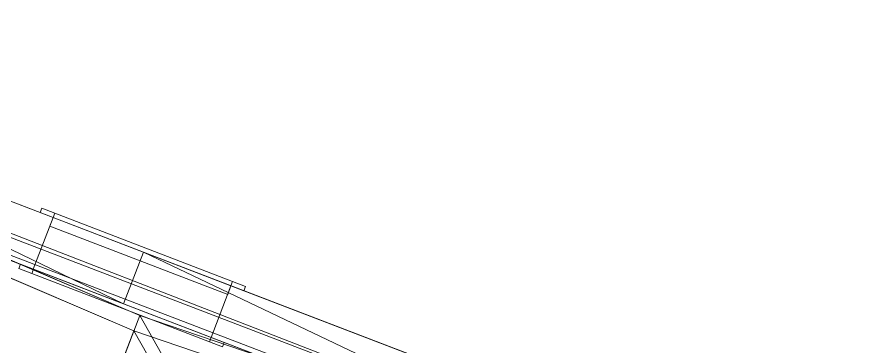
# Model space of a CAD drawing. Header units: metres. Extents: x 0.3 to 20.9, y 6.6 to 33.2.
# Drawn here: x 11.5 to 16.218, y 31.226 to 33.043 of the extents above; entities that cross this region are included whole.
import ezdxf

# ---------------------------------------------------------------- set-up
doc = ezdxf.new("R2010")
doc.units = ezdxf.units.M
for name, color, linetype, lineweight in [('A-DOOR', 31, 'Continuous', 13), ('A-DOOR-FRAM', 31, 'Continuous', 9), ('A-FLOR', 192, 'Continuous', 13), ('A-ROOF', 132, 'Continuous', 13), ('A-WALL', 113, 'Continuous', 13)]:
    doc.layers.add(name, color=color, linetype=linetype, lineweight=lineweight)

# ---------------------------------------------------------------- blocks, each defined once
blk = doc.blocks.new('Single-Flush - 2050mm_1050mm-375906-3D View 1')
at = {"layer": 'A-DOOR-FRAM'}
for p, q in [((-0.6012, 0.1524, 2.1262), (0.6012, 0.1524, 2.1262)), ((-0.6012, 0.1524), (-0.6012, 0.1524, 2.1262)), ((0.6012, 0.1524, 2.1262), (0.6012, 0.1524)), ((-0.6012, -0.1524, 2.1262), (-0.6012, -0.1524)), ((-0.6012, -0.1524, 2.1262), (0.6012, -0.1524, 2.1262)), ((0.6012, -0.1524), (0.6012, -0.1524, 2.1262))]:
    blk.add_line(p, q, dxfattribs=at)
at = {"layer": 'A-DOOR', "lineweight": 9}
mesh = blk.add_polyface(dxfattribs=at)
corners = [(0.525, -0.1016), (-0.525, -0.1016), (-0.525, -0.1016, 2.05), (0.525, -0.1016, 2.05)]
mesh.append_faces([[corners[k] for k in face] for face in [(0, 1, 2, 3)]])
mesh = blk.add_polyface(dxfattribs=at)
corners = [(-0.525, -0.1524, 2.05), (0.525, -0.1524, 2.05), (0.525, -0.1016, 2.05), (-0.525, -0.1016, 2.05)]
mesh.append_faces([[corners[k] for k in face] for face in [(0, 1, 2, 3)]])
mesh = blk.add_polyface(dxfattribs=at)
corners = [(-0.525, -0.1524), (-0.525, -0.1524, 2.05), (-0.525, -0.1016, 2.05), (-0.525, -0.1016)]
mesh.append_faces([[corners[k] for k in face] for face in [(0, 1, 2, 3)]])
mesh = blk.add_polyface(dxfattribs=at)
corners = [(0.525, -0.1524), (-0.525, -0.1524), (-0.525, -0.1016), (0.525, -0.1016)]
mesh.append_faces([[corners[k] for k in face] for face in [(0, 1, 2, 3)]])
mesh = blk.add_polyface(dxfattribs=at)
corners = [(0.525, -0.1524, 2.05), (0.525, -0.1524), (0.525, -0.1016), (0.525, -0.1016, 2.05)]
mesh.append_faces([[corners[k] for k in face] for face in [(0, 1, 2, 3)]])
mesh = blk.add_polyface(dxfattribs=at)
corners = [(-0.525, -0.1524, 2.05), (-0.525, -0.1524), (0.525, -0.1524), (0.525, -0.1524, 2.05)]
mesh.append_faces([[corners[k] for k in face] for face in [(0, 1, 2, 3)]])
at = {"layer": 'A-DOOR-FRAM'}
mesh = blk.add_polyface(dxfattribs=at)
corners = [(0.6012, 0.1778, 2.1262), (0.6012, 0.1778), (0.525, 0.1778), (0.525, 0.1778, 2.05), (-0.525, 0.1778, 2.05), (-0.525, 0.1778), (-0.6012, 0.1778), (-0.6012, 0.1778, 2.1262)]
mesh.append_faces([[corners[k] for k in face] for face in [(3, 0, 1, 2)]], dxfattribs={"vtx0": -1})
mesh.append_faces([[corners[k] for k in face] for face in [(0, 3, 4, 7)]], dxfattribs={"vtx0": -1, "vtx2": -1})
mesh.append_faces([[corners[k] for k in face] for face in [(6, 7, 4, 5)]], dxfattribs={"vtx1": -1})
mesh = blk.add_polyface(dxfattribs=at)
corners = [(-0.6012, 0.1524, 2.1262), (0.6012, 0.1524, 2.1262), (0.6012, 0.1778, 2.1262), (-0.6012, 0.1778, 2.1262)]
mesh.append_faces([[corners[k] for k in face] for face in [(0, 1, 2, 3)]])
mesh = blk.add_polyface(dxfattribs=at)
corners = [(-0.6012, 0.1524), (-0.6012, 0.1524, 2.1262), (-0.6012, 0.1778, 2.1262), (-0.6012, 0.1778)]
mesh.append_faces([[corners[k] for k in face] for face in [(0, 1, 2, 3)]])
mesh = blk.add_polyface(dxfattribs=at)
corners = [(-0.525, 0.1524), (-0.6012, 0.1524), (-0.6012, 0.1778), (-0.525, 0.1778)]
mesh.append_faces([[corners[k] for k in face] for face in [(0, 1, 2, 3)]])
mesh = blk.add_polyface(dxfattribs=at)
corners = [(0.6012, 0.1524, 2.1262), (-0.6012, 0.1524, 2.1262), (-0.6012, 0.1524), (-0.525, 0.1524), (-0.525, 0.1524, 2.05), (0.525, 0.1524, 2.05), (0.525, 0.1524), (0.6012, 0.1524)]
mesh.append_faces([[corners[k] for k in face] for face in [(4, 1, 2, 3)]], dxfattribs={"vtx0": -1})
mesh.append_faces([[corners[k] for k in face] for face in [(1, 4, 5, 0)]], dxfattribs={"vtx0": -1, "vtx2": -1})
mesh.append_faces([[corners[k] for k in face] for face in [(7, 0, 5, 6)]], dxfattribs={"vtx1": -1})
mesh = blk.add_polyface(dxfattribs=at)
corners = [(-0.525, 0.1524, 2.05), (-0.525, 0.1524), (-0.525, 0.1778), (-0.525, 0.1778, 2.05)]
mesh.append_faces([[corners[k] for k in face] for face in [(0, 1, 2, 3)]])
mesh = blk.add_polyface(dxfattribs=at)
corners = [(0.525, 0.1524, 2.05), (-0.525, 0.1524, 2.05), (-0.525, 0.1778, 2.05), (0.525, 0.1778, 2.05)]
mesh.append_faces([[corners[k] for k in face] for face in [(0, 1, 2, 3)]])
mesh = blk.add_polyface(dxfattribs=at)
corners = [(0.525, 0.1524), (0.525, 0.1524, 2.05), (0.525, 0.1778, 2.05), (0.525, 0.1778)]
mesh.append_faces([[corners[k] for k in face] for face in [(0, 1, 2, 3)]])
mesh = blk.add_polyface(dxfattribs=at)
corners = [(0.6012, 0.1524), (0.525, 0.1524), (0.525, 0.1778), (0.6012, 0.1778)]
mesh.append_faces([[corners[k] for k in face] for face in [(0, 1, 2, 3)]])
mesh = blk.add_polyface(dxfattribs=at)
corners = [(0.6012, 0.1524, 2.1262), (0.6012, 0.1524), (0.6012, 0.1778), (0.6012, 0.1778, 2.1262)]
mesh.append_faces([[corners[k] for k in face] for face in [(0, 1, 2, 3)]])
mesh = blk.add_polyface(dxfattribs=at)
corners = [(-0.6012, -0.1524, 2.1262), (0.6012, -0.1524, 2.1262), (0.6012, -0.1524), (0.525, -0.1524), (0.525, -0.1524, 2.05), (-0.525, -0.1524, 2.05), (-0.525, -0.1524), (-0.6012, -0.1524)]
mesh.append_faces([[corners[k] for k in face] for face in [(4, 1, 2, 3)]], dxfattribs={"vtx0": -1})
mesh.append_faces([[corners[k] for k in face] for face in [(1, 4, 5, 0)]], dxfattribs={"vtx0": -1, "vtx2": -1})
mesh.append_faces([[corners[k] for k in face] for face in [(7, 0, 5, 6)]], dxfattribs={"vtx1": -1})
mesh = blk.add_polyface(dxfattribs=at)
corners = [(0.6012, -0.1524, 2.1262), (-0.6012, -0.1524, 2.1262), (-0.6012, -0.1778, 2.1262), (0.6012, -0.1778, 2.1262)]
mesh.append_faces([[corners[k] for k in face] for face in [(0, 1, 2, 3)]])
mesh = blk.add_polyface(dxfattribs=at)
corners = [(-0.6012, -0.1524), (-0.525, -0.1524), (-0.525, -0.1778), (-0.6012, -0.1778)]
mesh.append_faces([[corners[k] for k in face] for face in [(0, 1, 2, 3)]])
mesh = blk.add_polyface(dxfattribs=at)
corners = [(-0.6012, -0.1524, 2.1262), (-0.6012, -0.1524), (-0.6012, -0.1778), (-0.6012, -0.1778, 2.1262)]
mesh.append_faces([[corners[k] for k in face] for face in [(0, 1, 2, 3)]])
mesh = blk.add_polyface(dxfattribs=at)
corners = [(-0.6012, -0.1778, 2.1262), (-0.6012, -0.1778), (-0.525, -0.1778), (-0.525, -0.1778, 2.05), (0.525, -0.1778, 2.05), (0.525, -0.1778), (0.6012, -0.1778), (0.6012, -0.1778, 2.1262)]
mesh.append_faces([[corners[k] for k in face] for face in [(3, 0, 1, 2)]], dxfattribs={"vtx0": -1})
mesh.append_faces([[corners[k] for k in face] for face in [(0, 3, 4, 7)]], dxfattribs={"vtx0": -1, "vtx2": -1})
mesh.append_faces([[corners[k] for k in face] for face in [(6, 7, 4, 5)]], dxfattribs={"vtx1": -1})
mesh = blk.add_polyface(dxfattribs=at)
corners = [(-0.525, -0.1524, 2.05), (0.525, -0.1524, 2.05), (0.525, -0.1778, 2.05), (-0.525, -0.1778, 2.05)]
mesh.append_faces([[corners[k] for k in face] for face in [(0, 1, 2, 3)]])
mesh = blk.add_polyface(dxfattribs=at)
corners = [(-0.525, -0.1524), (-0.525, -0.1524, 2.05), (-0.525, -0.1778, 2.05), (-0.525, -0.1778)]
mesh.append_faces([[corners[k] for k in face] for face in [(0, 1, 2, 3)]])
mesh = blk.add_polyface(dxfattribs=at)
corners = [(0.525, -0.1524), (0.6012, -0.1524), (0.6012, -0.1778), (0.525, -0.1778)]
mesh.append_faces([[corners[k] for k in face] for face in [(0, 1, 2, 3)]])
mesh = blk.add_polyface(dxfattribs=at)
corners = [(0.525, -0.1524, 2.05), (0.525, -0.1524), (0.525, -0.1778), (0.525, -0.1778, 2.05)]
mesh.append_faces([[corners[k] for k in face] for face in [(0, 1, 2, 3)]])
mesh = blk.add_polyface(dxfattribs=at)
corners = [(0.6012, -0.1524), (0.6012, -0.1524, 2.1262), (0.6012, -0.1778, 2.1262), (0.6012, -0.1778)]
mesh.append_faces([[corners[k] for k in face] for face in [(0, 1, 2, 3)]])

msp = doc.modelspace()

# ---------------------------------------------------------------- block references
at = {"layer": 'A-DOOR', "lineweight": 18, "rotation": 159.0211616694431}
msp.add_blockref('Single-Flush - 2050mm_1050mm-375906-3D View 1', (12.1343, 31.608, -1.1347), dxfattribs=at)

# ---------------------------------------------------------------- meshes
at = {"layer": 'A-FLOR', "lineweight": 18}
mesh = msp.add_polyface(dxfattribs=at)
corners = [(15.6128, 30.241, -1.2347), (14.5709, 27.5213, -1.2347), (20.8379, 25.1519, -1.2347), (13.7516, 6.6634, -1.2347), (0.4913, 11.7433, -1.2347), (8.5537, 32.9813, -1.2347)]
mesh.append_faces([[corners[k] for k in face] for face in [(3, 4, 1, 2)]], dxfattribs={"vtx1": -1})
mesh.append_faces([[corners[k] for k in face] for face in [(5, 0, 1, 4)]], dxfattribs={"vtx2": -1})
mesh = msp.add_polyface(dxfattribs=at)
corners = [(15.6128, 30.241, -1.1347), (8.5537, 32.9813, -1.1347), (0.4913, 11.7433, -1.1347), (13.7516, 6.6634, -1.1347), (20.8379, 25.1519, -1.1347), (14.5709, 27.5213, -1.1347)]
mesh.append_faces([[corners[k] for k in face] for face in [(5, 2, 3, 4)]], dxfattribs={"vtx0": -1})
mesh.append_faces([[corners[k] for k in face] for face in [(1, 2, 5, 0)]], dxfattribs={"vtx1": -1})
mesh = msp.add_polyface(dxfattribs=at)
corners = [(8.5537, 32.9813, -1.2347), (8.5537, 32.9813, -1.1347), (15.6128, 30.241, -1.1347), (15.6128, 30.241, -1.2347)]
mesh.append_faces([[corners[k] for k in face] for face in [(0, 1, 2, 3)]])
at = {"layer": 'A-ROOF', "lineweight": 18}
mesh = msp.add_polyface(dxfattribs=at)
corners = [(12.1765, 31.3987, 3.6619), (8.7487, 32.8621, 2.0587), (8.6084, 32.9219, 1.9931), (0.5701, 11.9391, 1.9931), (0.5588, 11.9096, 1.9931), (4.2374, 10.675, 3.6619)]
mesh.append_faces([[corners[k] for k in face] for face in [(5, 3, 4)]], dxfattribs={"vtx0": -1})
mesh.append_faces([[corners[k] for k in face] for face in [(3, 5, 1)]], dxfattribs={"vtx0": -1, "vtx1": -1, "vtx2": -1})
mesh.append_faces([[corners[k] for k in face] for face in [(0, 1, 5)]], dxfattribs={"vtx1": -1})
mesh.append_faces([[corners[k] for k in face] for face in [(1, 2, 3)]], dxfattribs={"vtx2": -1})
mesh = msp.add_polyface(dxfattribs=at)
corners = [(15.8165, 30.0633, 1.8842), (8.7182, 32.7826, 1.8842), (8.5759, 32.8371, 1.8842), (8.6084, 32.9219, 1.8842), (8.7507, 32.8674, 1.8842), (15.849, 30.1481, 1.8842)]
mesh.append_faces([[corners[k] for k in face] for face in [(2, 3, 4, 1)]], dxfattribs={"vtx2": -1})
mesh.append_faces([[corners[k] for k in face] for face in [(4, 5, 0, 1)]], dxfattribs={"vtx3": -1})
mesh = msp.add_polyface(dxfattribs=at)
corners = [(15.849, 30.1481, 1.9931), (8.7507, 32.8674, 1.9931), (8.6084, 32.9219, 1.9931), (8.7487, 32.8621, 2.0587), (12.1765, 31.3987, 3.6619)]
mesh.append_faces([[corners[k] for k in face] for face in [(3, 1, 2)]], dxfattribs={"vtx0": -1})
mesh.append_faces([[corners[k] for k in face] for face in [(1, 3, 4)]], dxfattribs={"vtx0": -1, "vtx2": -1})
mesh.append_faces([[corners[k] for k in face] for face in [(4, 0, 1)]], dxfattribs={"vtx2": -1})
mesh = msp.add_polyface(dxfattribs=at)
corners = [(8.6084, 32.9219, 1.9931), (8.7507, 32.8674, 1.9931), (15.849, 30.1481, 1.9931), (15.849, 30.1481, 1.8842), (8.7507, 32.8674, 1.8842), (8.6084, 32.9219, 1.8842)]
mesh.append_faces([[corners[k] for k in face] for face in [(2, 3, 4, 1), (5, 0, 1, 4)]], dxfattribs={"vtx2": -1})
mesh = msp.add_polyface(dxfattribs=at)
corners = [(8.5759, 32.8371, 1.8842), (8.7162, 32.7772, 1.9498), (12.144, 31.3138, 3.5531), (4.2699, 10.7598, 3.5531), (0.7359, 11.946, 1.9498), (0.5913, 11.9945, 1.8842)]
mesh.append_faces([[corners[k] for k in face] for face in [(3, 1, 2), (0, 4, 5)]], dxfattribs={"vtx0": -1})
mesh.append_faces([[corners[k] for k in face] for face in [(4, 0, 1), (1, 3, 4)]], dxfattribs={"vtx0": -1, "vtx2": -1})
mesh = msp.add_polyface(dxfattribs=at)
corners = [(15.8165, 30.0633, 1.8842), (12.144, 31.3138, 3.5531), (8.7162, 32.7772, 1.9498), (8.5759, 32.8371, 1.8842), (8.7182, 32.7826, 1.8842)]
mesh.append_faces([[corners[k] for k in face] for face in [(3, 4, 2)]], dxfattribs={"vtx1": -1})
mesh.append_faces([[corners[k] for k in face] for face in [(1, 2, 4)]], dxfattribs={"vtx1": -1, "vtx2": -1})
mesh.append_faces([[corners[k] for k in face] for face in [(4, 0, 1)]], dxfattribs={"vtx2": -1})
mesh = msp.add_polyface(dxfattribs=at)
corners = [(15.849, 30.1481, 1.9931), (12.1765, 31.3987, 3.6619), (4.2374, 10.675, 3.6619), (7.3264, 9.3722, 2.2196), (14.316, 27.6174, 2.2196), (14.6419, 27.4942, 2.0696), (7.6476, 9.2367, 2.0696), (7.8116, 9.1676, 1.9931)]
mesh.append_faces([[corners[k] for k in face] for face in [(5, 0, 4), (0, 5, 7), (1, 4, 0)]], dxfattribs={"vtx0": -1, "vtx1": -1})
mesh.append_faces([[corners[k] for k in face] for face in [(4, 1, 2)]], dxfattribs={"vtx0": -1, "vtx2": -1})
mesh.append_faces([[corners[k] for k in face] for face in [(6, 7, 5)]], dxfattribs={"vtx1": -1})
mesh.append_faces([[corners[k] for k in face] for face in [(2, 3, 4)]], dxfattribs={"vtx2": -1})
mesh = msp.add_polyface(dxfattribs=at)
corners = [(12.144, 31.3138, 3.5531), (15.8165, 30.0633, 1.8842), (7.8441, 9.2524, 1.8842), (7.447, 9.4199, 2.0696), (14.4054, 27.5836, 2.0696), (14.2223, 27.6528, 2.1538), (7.3452, 9.4628, 2.1171), (4.2699, 10.7598, 3.5531)]
mesh.append_faces([[corners[k] for k in face] for face in [(4, 2, 3)]], dxfattribs={"vtx0": -1})
mesh.append_faces([[corners[k] for k in face] for face in [(5, 1, 4), (2, 4, 1), (1, 5, 0)]], dxfattribs={"vtx0": -1, "vtx1": -1})
mesh.append_faces([[corners[k] for k in face] for face in [(7, 0, 5)]], dxfattribs={"vtx1": -1, "vtx2": -1})
mesh.append_faces([[corners[k] for k in face] for face in [(5, 6, 7)]], dxfattribs={"vtx2": -1})
at = {"layer": 'A-WALL', "lineweight": 18}
mesh = msp.add_polyface(dxfattribs=at)
corners = [(12.6791, 31.5624, -1.1347), (15.8144, 30.3601, -1.1347), (15.7062, 30.0752, -1.1347), (15.5165, 30.1479, -1.1347), (12.5699, 31.2778, -1.1347), (8.8179, 33.0429, -1.1347), (11.6987, 31.9383, -1.1347), (11.5895, 31.6537, -1.1347), (8.7089, 32.7582, -1.1347)]
mesh.append_faces([[corners[k] for k in face] for face in [(8, 5, 6, 7)]])
mesh.append_faces([[corners[k] for k in face] for face in [(3, 1, 2)]], dxfattribs={"vtx0": -1})
mesh.append_faces([[corners[k] for k in face] for face in [(0, 1, 3, 4)]], dxfattribs={"vtx1": -1})
mesh = msp.add_polyface(dxfattribs=at)
corners = [(8.8179, 33.0429, 1.8981), (8.7089, 32.7582, 1.8982), (12.0869, 31.463, 3.5113), (12.196, 31.7476, 3.5113)]
mesh.append_faces([[corners[k] for k in face] for face in [(0, 1, 2), (2, 3, 0)]], dxfattribs={"vtx2": -1})
mesh = msp.add_polyface(dxfattribs=at)
corners = [(11.6987, 31.9383, 0.9153), (11.6987, 31.9383, -1.1347), (8.8179, 33.0429, -1.1347), (8.8179, 33.0429, 1.8981), (12.196, 31.7476, 3.5113), (15.8144, 30.3601, 1.8664), (15.8144, 30.3601, -1.1347), (12.6791, 31.5624, -1.1347), (12.6791, 31.5624, 0.9153), (15.0273, 30.6619, 0.9653), (14.4671, 30.8767, 0.9653), (14.4671, 30.8767, 0.0653), (15.0273, 30.6619, 0.0653)]
mesh.append_faces([[corners[k] for k in face] for face in [(5, 10, 4)]], dxfattribs={"vtx0": -1, "vtx1": -1})
mesh.append_faces([[corners[k] for k in face] for face in [(8, 4, 10)]], dxfattribs={"vtx0": -1, "vtx1": -1, "vtx2": -1})
mesh.append_faces([[corners[k] for k in face] for face in [(6, 11, 12), (11, 6, 7), (5, 9, 10), (8, 10, 11, 7), (4, 8, 0), (0, 3, 4)]], dxfattribs={"vtx0": -1, "vtx2": -1})
mesh.append_faces([[corners[k] for k in face] for face in [(5, 6, 12, 9)]], dxfattribs={"vtx1": -1, "vtx3": -1})
mesh.append_faces([[corners[k] for k in face] for face in [(0, 1, 2, 3)]], dxfattribs={"vtx3": -1})
mesh = msp.add_polyface(dxfattribs=at)
corners = [(8.7089, 32.7582, -1.1347), (11.5895, 31.6537, -1.1347), (11.5895, 31.6537, 0.9153), (12.5699, 31.2778, 0.9153), (12.5699, 31.2778, -1.1347), (15.5165, 30.1479, -1.1347), (15.7062, 30.0752, -1.1347), (15.7062, 30.0752, 1.859), (15.7062, 30.0752, 1.866), (12.0869, 31.463, 3.5113), (8.7089, 32.7582, 1.8982), (14.9182, 30.3773, 0.9653), (14.9182, 30.3773, 0.0653), (14.358, 30.5921, 0.0653), (14.358, 30.5921, 0.9653)]
mesh.append_faces([[corners[k] for k in face] for face in [(10, 2, 9), (3, 9, 2)]], dxfattribs={"vtx0": -1, "vtx1": -1})
mesh.append_faces([[corners[k] for k in face] for face in [(9, 3, 14)]], dxfattribs={"vtx0": -1, "vtx1": -1, "vtx2": -1})
mesh.append_faces([[corners[k] for k in face] for face in [(13, 4, 5), (12, 6, 7), (14, 8, 9)]], dxfattribs={"vtx0": -1, "vtx2": -1})
mesh.append_faces([[corners[k] for k in face] for face in [(12, 13, 5), (5, 6, 12), (14, 11, 8)]], dxfattribs={"vtx1": -1, "vtx2": -1})
mesh.append_faces([[corners[k] for k in face] for face in [(3, 4, 13, 14), (7, 8, 11, 12)]], dxfattribs={"vtx1": -1, "vtx3": -1})
mesh.append_faces([[corners[k] for k in face] for face in [(0, 1, 2, 10)]], dxfattribs={"vtx2": -1})
mesh = msp.add_polyface(dxfattribs=at)
corners = [(11.5895, 31.6537, -1.1347), (11.6987, 31.9383, -1.1347), (11.6987, 31.9383, 0.9153), (11.5895, 31.6537, 0.9153)]
mesh.append_faces([[corners[k] for k in face] for face in [(0, 1, 2, 3)]])
mesh = msp.add_polyface(dxfattribs=at)
corners = [(11.5895, 31.6537, 0.9153), (11.6987, 31.9383, 0.9153), (12.6791, 31.5624, 0.9153), (12.5699, 31.2778, 0.9153)]
mesh.append_faces([[corners[k] for k in face] for face in [(0, 1, 2, 3)]])
mesh = msp.add_polyface(dxfattribs=at)
corners = [(12.196, 31.7476, 3.5113), (12.0869, 31.463, 3.5113), (15.7062, 30.0752, 1.866), (15.8144, 30.3601, 1.8664)]
mesh.append_faces([[corners[k] for k in face] for face in [(0, 1, 2), (2, 3, 0)]], dxfattribs={"vtx2": -1})
mesh = msp.add_polyface(dxfattribs=at)
corners = [(12.5699, 31.2778, 0.9153), (12.6791, 31.5624, 0.9153), (12.6791, 31.5624, -1.1347), (12.5699, 31.2778, -1.1347)]
mesh.append_faces([[corners[k] for k in face] for face in [(0, 1, 2, 3)]])

doc.saveas('drawing.dxf')
